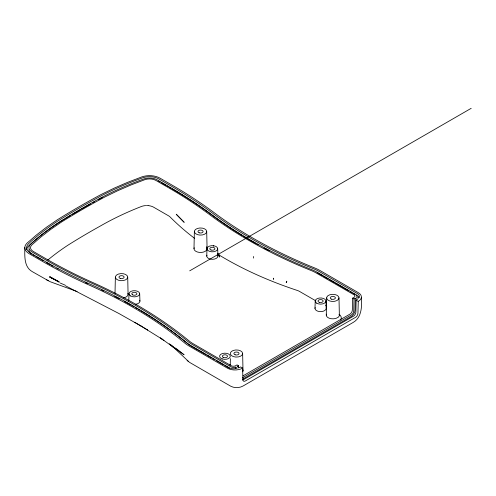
<?xml version="1.0" encoding="UTF-8"?>
<svg xmlns="http://www.w3.org/2000/svg" width="496" height="496" viewBox="0 0 496 496"><rect width="100%" height="100%" fill="white"/><g stroke="black" fill="none" stroke-linecap="round" stroke-linejoin="round"><path stroke-width="0.74" d="M235.563 368.398L235.569 367.158A3.931 2.269 0 0 1 230.857 366.786L192.25 344.491A38.62 22.295 0 0 1 187.879 341.477A459.656 265.379 0 0 0 91.946 283.297A498.046 287.544 0 0 1 44.398 259.135L32.035 251.993A10.621 6.132 0 0 1 30.529 244.423A291.27 168.163 0 0 1 60.4 221.383A788.987 455.52 0 0 1 91.946 202.783A291.27 168.163 0 0 1 143.933 178.944A10.621 6.132 0 0 1 157.058 179.812L169.421 186.955A498.046 287.544 0 0 1 211.271 214.408A459.656 265.379 0 0 0 312.052 269.787A38.62 22.295 0 0 1 317.266 272.31L355.88 294.605A3.931 2.269 0 0 1 356.519 297.327L358.211 298.301A6.262 3.615 0 0 0 357.529 293.651L318.922 271.362A40.957 23.647 0 0 0 313.385 268.683A457.318 264.033 0 0 1 213.119 213.584A500.458 288.939 0 0 0 171.07 186L158.708 178.864A12.958 7.483 0 0 0 142.699 177.804A293.545 169.477 0 0 0 102.486 195.182A790.215 456.227 0 0 0 58.658 220.491A293.545 169.477 0 0 0 28.551 243.703A12.958 7.483 0 0 0 30.386 252.948L42.749 260.084A500.458 288.939 0 0 0 90.52 284.363A457.318 264.033 0 0 1 185.963 342.252A40.957 23.647 0 0 0 190.594 345.445L229.208 367.741A6.262 3.615 0 0 0 237.262 368.131L235.569 367.158M115.016 293.39L115.363 277.146M193.992 248.738L194.358 231.539M230.249 364.665L230.373 358.633M326.275 315.109L326.641 297.891M361.373 297.507C361.95 306.162 361.875 317.372 353.295 322.363L243.102 385.981C239.289 388.108 234.614 388.225 230.727 386.21L189.416 362.285L171.765 345.675M238.508 368.013L238.452 365.707L237.045 364.889L235.637 365.707A3.131 1.804 0 0 1 231.204 365.707L193.359 343.852A37.045 21.39 0 0 1 189.162 340.963A461.218 266.278 0 0 0 92.907 282.584A496.508 286.657 0 0 1 45.508 258.49L33.145 251.354A9.052 5.227 0 0 1 31.862 244.9L41.001 236.939L50.914 229.295L61.566 221.991A790.643 456.475 0 0 1 105.084 196.862L117.738 190.718L130.975 184.989L144.764 179.713A9.052 5.227 0 0 1 155.949 180.457L168.311 187.593A496.508 286.657 0 0 1 210.031 214.96A461.218 266.278 0 0 0 311.153 270.531A37.045 21.39 0 0 1 316.163 272.955L354.008 294.804A3.131 1.81 0 0 1 354.008 297.364L352.6 298.177L352.334 310.025A3.416 1.972 -60 0 1 349.916 314.135L243.065 375.825M242.656 380.066A3.416 1.972 -60 0 0 243.269 379.8L353.462 316.181A3.416 1.972 -60 0 0 355.874 312.071L356.14 300.223L357.43 299.479L355.297 298.245L354.008 298.989L353.741 310.837A3.416 1.972 -60 0 1 351.329 314.948L242.47 377.797M355.297 298.245L355.031 310.136A5.239 3.026 -60 0 1 351.329 316.436L242.47 379.285M242.643 368.119L242.563 368.168A10.707 6.181 0 0 1 227.416 368.168L189.329 346.177A42.718 24.664 0 0 1 184.493 342.841A455.551 263.01 0 0 0 89.423 285.181A502.194 289.937 0 0 1 41.478 260.815L29.115 253.679A14.75 8.519 0 0 1 27.026 243.158L36.351 235.042L46.457 227.249L57.319 219.802A793.129 457.907 0 0 1 101.289 194.413L114.192 188.139L127.695 182.305L141.751 176.923A14.75 8.519 0 0 1 159.979 178.132L172.335 185.268A502.194 289.937 0 0 1 214.539 212.951A455.551 263.01 0 0 0 314.408 267.834A42.718 24.664 0 0 1 320.187 270.63L358.279 292.621A10.707 6.181 0 0 1 358.273 301.357L357.932 313.255A3.416 1.972 -60 0 1 355.514 317.366L245.322 380.99A3.416 1.972 -60 0 1 242.904 379.663L242.643 368.119L240.585 366.935L239.301 367.679L237.162 366.451L238.452 365.707M128.762 301.115L128.997 293.768M206.751 256.085L206.987 248.744M314.985 308.394L315.22 301.047M253.369 258.106L253.667 256.475M213.478 246.221L213.683 245.625M338.997 297.891A6.175 3.565 0 0 1 329.728 300.979A6.175 3.565 0 0 1 329.728 294.798A6.175 3.565 0 0 1 338.997 297.891L339.363 315.704L338.452 317.093L336.313 318.24A6.547 3.776 0 0 1 328.997 318.11A6.547 3.776 0 0 1 326.461 314.148M189.695 270.841L471.2 108.314M146.401 205.493L148.744 205.623M77.091 291.543L49.96 281.635L32.426 271.721C23.74 266.966 24.806 255.824 24.8 247.492M60.252 283.055L65.193 285.175M57.877 281.3L49.488 276.898L59.061 281.815M58.906 281.666L49.96 276.83L59.328 282.342M65.522 285.808L118.842 313.478L141.168 326.095L134.664 322.282L135.253 322.623M46.624 279.825L48.248 280.761M158.658 181.077L159.96 181.827M161.262 182.578L165.813 185.206M167.115 185.957L168.417 186.713M169.719 187.463L171.021 188.213M322.202 275.497L318.872 273.575A40.846 23.585 0 0 0 317.118 272.62M323.528 276.266L328.191 278.957M329.524 279.725L334.18 282.416M335.513 283.185L348.824 290.867M350.157 291.636L351.49 292.404M352.823 293.173L354.82 294.326M356.147 295.095L357.48 295.864A6.194 3.577 0 0 1 359.129 297.581M352.6 298.177L354.008 298.989M356.14 300.223L358.193 301.407M315.952 300.917L299.429 291.375A9.74 5.623 0 0 0 297.377 290.47A341.905 197.396 0 0 1 218.562 254.696M33.288 254.963L34.59 255.713M35.892 256.463L40.443 259.092M41.745 259.842L43.047 260.592M192.2 346.71L205.511 354.392M206.844 355.161L211.501 357.852M212.834 358.62L214.167 359.389M216.163 360.542L223.485 364.771M224.818 365.54L229.474 368.23M175.497 347.975L184.084 354.801L162.192 339.221L140.566 325.742M146.99 329.629L147.591 329.989L142.315 326.79M163.953 340.535L160.425 337.894L162.192 339.221M169.303 343.771L173.941 347.727M218.445 254.764L219.381 255.793L219.238 257.095A7.118 4.111 0 0 0 217.521 253.27M187.091 360.381L188.207 361.355M170.556 344.534L173.643 347.442M206.683 247.715L207.08 248.843L206.714 231.539A6.175 3.565 0 0 0 197.451 228.445A6.175 3.565 0 0 0 197.451 234.627A6.175 3.565 0 0 0 206.714 231.539M273.674 278.535L273.525 278.138L273.563 279.645M339.27 314.997L339.363 315.704M325.922 301.047L326.157 308.394A5.586 3.224 0 0 1 319.839 311.593A5.586 3.224 0 0 1 315.171 307.557M217.694 248.744A5.351 3.088 0 0 1 209.665 251.416A5.351 3.088 0 0 1 209.665 246.066A5.351 3.088 0 0 1 217.694 248.744L217.93 256.085M139.698 293.768L139.934 301.115M242.643 353.518A6.175 3.565 0 0 1 233.374 356.605A6.175 3.565 0 0 1 233.374 350.43A6.175 3.565 0 0 1 242.643 353.518L243.009 370.766M127.72 277.146A6.175 3.565 0 0 1 118.451 280.234A6.175 3.565 0 0 1 118.451 274.059A6.175 3.565 0 0 1 127.72 277.146L128.08 294.395M139.748 300.278A5.586 3.224 0 0 1 135.792 304.234M206.956 249.432A6.547 3.776 0 0 1 199.101 252.377A6.547 3.776 0 0 1 194.19 247.771M242.817 369.756A6.547 3.776 0 0 1 242.73 371.764M325.605 305.486A7.118 4.111 0 0 1 326.74 306.342M127.887 293.384A6.547 3.776 0 0 1 123.386 297.929M230.342 364.436A5.586 3.224 0 0 1 229.784 365.217M217.738 255.254A5.586 3.224 0 0 1 212.338 259.315A5.586 3.224 0 0 1 206.944 255.254M207.657 247.709A341.905 197.396 0 0 1 206.41 246.865M194.674 238.433A341.905 197.396 0 0 1 170.147 217.012A9.74 5.623 0 0 0 168.578 215.828L153.648 207.21A9.734 5.623 0 0 0 149.017 205.716M338.997 314.253A9.74 5.623 0 0 1 340.368 320.242M145.681 205.598A9.734 5.623 0 0 0 141.31 206.528A279.955 161.628 0 0 0 100.167 226.126A726.212 419.275 0 0 0 67.853 245.247A279.955 161.628 0 0 0 47.765 260.09M269.384 250.79A457.386 264.07 0 0 1 264.12 248.012M258.23 244.813A457.386 264.07 0 0 1 256.897 244.069M255.57 243.325A457.386 264.07 0 0 1 243.207 236.09M241.881 235.278A457.386 264.07 0 0 1 227.689 226.157M227.063 225.736A457.386 264.07 0 0 1 213.063 215.791A500.309 288.852 0 0 0 172.323 188.97M31.986 254.212A10.695 6.175 0 0 1 28.855 249.724M87.742 283.638A498.151 287.606 0 0 1 85.678 282.689M58.255 269.068A498.151 287.606 0 0 1 56.904 268.348M52.892 266.166A498.151 287.606 0 0 1 51.565 265.428M50.245 264.697A498.151 287.606 0 0 1 46.302 262.471M101.717 290.017A459.6 265.348 0 0 1 103.788 291.003M114.681 296.372A459.6 265.348 0 0 1 119.356 298.784M124.626 301.58A459.6 265.348 0 0 1 126.579 302.647M127.23 303A459.6 265.348 0 0 1 131.26 305.232M132.587 305.982A459.6 265.348 0 0 1 133.914 306.739M135.241 307.495A459.6 265.348 0 0 1 137.212 308.636M138.52 309.405A459.6 265.348 0 0 1 139.822 310.174M141.118 310.942A459.6 265.348 0 0 1 143.053 312.108M143.697 312.492A459.6 265.348 0 0 1 187.817 343.691A38.663 22.32 0 0 0 191.667 346.394M26.66 249.699A12.884 7.44 0 0 1 28.607 245.911A293.415 169.403 0 0 1 58.708 222.698A789.954 456.078 0 0 1 64.43 219.164M65.708 218.383A789.954 456.078 0 0 1 70.215 215.667M72.193 214.483A789.954 456.078 0 0 1 80.191 209.802M81.536 209.027A789.954 456.078 0 0 1 90.346 204.042M93.031 202.554A789.954 456.078 0 0 1 94.383 201.81M98.444 199.597A789.954 456.078 0 0 1 102.529 197.402M286.477 281.84L286.235 282.522L286.812 281.201L286.477 281.84M184.103 222.239L176.266 214.266L184.103 222.239M132.537 294.816A2.561 1.482 0 0 0 136.822 294.153A2.561 1.482 0 0 0 133.684 292.342A2.561 1.482 0 0 0 132.537 294.816M130.56 295.957A5.351 3.088 0 0 0 139.519 294.568A5.351 3.088 0 0 0 132.959 290.786A5.351 3.088 0 0 0 130.56 295.957M222.264 358.93A5.351 3.088 0 0 0 230.293 356.258A5.351 3.088 0 0 0 222.264 353.58A5.351 3.088 0 0 0 222.264 358.93M316.783 303.23A5.351 3.088 0 0 0 325.742 301.847A5.351 3.088 0 0 0 319.182 298.059A5.351 3.088 0 0 0 316.783 303.23M331.539 299.169A2.561 1.482 0 0 0 335.383 297.891A2.561 1.482 0 0 0 331.539 296.608A2.561 1.482 0 0 0 331.539 299.169M199.256 232.816A2.561 1.482 0 0 0 203.1 231.539A2.561 1.482 0 0 0 199.256 230.256A2.561 1.482 0 0 0 199.256 232.816M120.255 278.43A2.561 1.482 0 0 0 124.099 277.146A2.561 1.482 0 0 0 120.255 275.863A2.561 1.482 0 0 0 120.255 278.43M235.185 354.801A2.561 1.482 0 0 0 239.029 353.518A2.561 1.482 0 0 0 235.185 352.234A2.561 1.482 0 0 0 235.185 354.801M211.06 250.021A2.561 1.482 0 0 0 214.904 248.744A2.561 1.482 0 0 0 211.06 247.461A2.561 1.482 0 0 0 211.06 250.021M319.288 302.324A2.561 1.482 0 0 0 323.132 301.047A2.561 1.482 0 0 0 319.288 299.764A2.561 1.482 0 0 0 319.288 302.324M223.132 357.3A2.561 1.482 0 0 0 227.416 356.636A2.561 1.482 0 0 0 224.279 354.826A2.561 1.482 0 0 0 223.132 357.3"/></g></svg>
